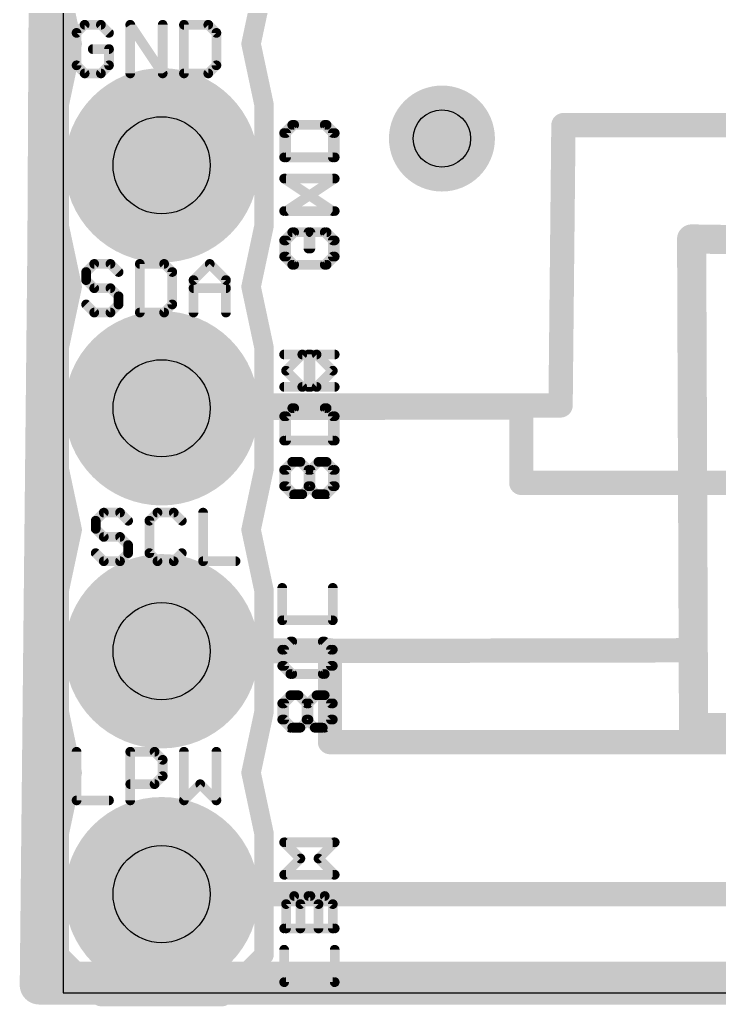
# Model space of a CAD drawing. Extents: x -0.2 to 20.2, y 6.5 to 22.4.
# Drawn here: x -0.24 to 7.07, y 6.47 to 16.78 of the extents above; entities that cross this region are included whole.
import ezdxf

# ---------------------------------------------------------------- set-up
doc = ezdxf.new("R2010")
doc.units = 0
for name, color, linetype in [('1', 14, 'CONTINUOUS'), ('16', 174, 'CONTINUOUS'), ('17', 94, 'CONTINUOUS'), ('18', 94, 'CONTINUOUS'), ('20', 178, 'CONTINUOUS'), ('21', 251, 'CONTINUOUS'), ('25', 251, 'CONTINUOUS'), ('26', 251, 'CONTINUOUS'), ('29', 251, 'CONTINUOUS'), ('30', 251, 'CONTINUOUS'), ('44', 251, 'CONTINUOUS'), ('51', 251, 'CONTINUOUS')]:
    doc.layers.add(name, color=color, linetype=linetype)

# ---------------------------------------------------------------- blocks, each defined once
blk = doc.blocks.new('RECT')
blk.add_solid([(-0.5, -0.5), (0.5, -0.5), (-0.5, 0.5), (0.5, 0.5)])
blk = doc.blocks.new('ROUNDP')
at = {"const_width": 0.5}
blk.add_lwpolyline([(0, -0.25, 1), (0, 0.25, 1), (0, -0.25)], format="xyb", dxfattribs=at)
blk = doc.blocks.new('ROUNDV')
at = {"const_width": 0.5}
blk.add_lwpolyline([(0, -0.25, 1), (0, 0.25, 1), (0, -0.25)], format="xyb", dxfattribs=at)

msp = doc.modelspace()

# ---------------------------------------------------------------- linework, layer by layer
at = {"layer": '1'}
for points, const_width in [([(-0.04, 6.69), (0.12, 22.17)], 0.4064), ([(5.41, 12.75), (5.44, 15.68)], 0.254), ([(5.44, 15.68), (9.21, 15.68)], 0.254), ([(6.8, 9.38), (6.78, 14.49)], 0.3048), ([(6.78, 14.49), (8.09, 14.47)], 0.3048), ([(1.47, 12.75), (1.24, 12.72)], 0.254), ([(5.41, 12.75), (1.47, 12.75)], 0.254), ([(6.8, 10.54), (6.8, 10.19)], 0.254), ([(1.24, 10.18), (6.8, 10.19)], 0.254), ([(6.8, 10.19), (6.8, 9.38)], 0.254), ([(9.56, 9.39), (6.8, 9.38)], 0.3048), ([(19.01, 6.69), (-0.04, 6.69)], 0.4064)]:
    msp.add_lwpolyline(points, dxfattribs=dict(at, const_width=const_width))
for points, const_width in [([(5.5035, 15.6793, 1), (5.3765, 15.6807)], 0.127), ([(5.44, 15.7435, 1), (5.44, 15.6165)], 0.127), ([(6.8562, 14.4903, 1), (6.7038, 14.4897)], 0.1524), ([(6.7812, 14.5662, 1), (6.7788, 14.4138)], 0.1524), ([(1.2318, 12.783, 1), (1.2482, 12.657)], 0.127), ([(1.47, 12.8135, 1), (1.47, 12.6865)], 0.127), ([(1.4782, 12.687, 1), (1.4618, 12.813)], 0.127), ([(5.3465, 12.7507, 1), (5.4735, 12.7493)], 0.127), ([(5.41, 12.6865, 1), (5.41, 12.8135)], 0.127), ([(6.8635, 10.54, 1), (6.7365, 10.54)], 0.127), ([(6.8635, 10.19, 1), (6.7365, 10.19)], 0.127), ([(6.8001, 10.1265, 1), (6.7999, 10.2535)], 0.127), ([(1.2399, 10.2435, 1), (1.2401, 10.1165)], 0.127), ([(6.7365, 10.19, 1), (6.8635, 10.19)], 0.127), ([(6.7997, 9.4562, 1), (6.8003, 9.3038)], 0.1524), ([(6.7238, 9.3797, 1), (6.8762, 9.3803)], 0.1524), ([(6.7365, 9.38, 1), (6.8635, 9.38)], 0.127), ([(-0.04, 6.7916, 1), (-0.04, 6.5884)], 0.2032), ([(-0.1416, 6.6911, 1), (0.0616, 6.6889)], 0.2032)]:
    msp.add_lwpolyline(points, format="xyb", dxfattribs=dict(at, const_width=const_width))
at = {"layer": '16'}
for points, const_width in [([(0, 6.73), (0.08, 22.18)], 0.4064), ([(1.24, 12.72), (5, 12.73)], 0.254), ([(5, 12.73), (5, 11.94)], 0.254), ([(5, 11.94), (15.97, 11.95)], 0.254), ([(3, 10.19), (1.24, 10.18)], 0.254), ([(3, 9.23), (3, 10.19)], 0.254), ([(16.1, 9.23), (3, 9.23)], 0.254), ([(1.24, 7.64), (19.02, 7.64)], 0.254), ([(19.05, 6.73), (0, 6.73)], 0.4064)]:
    msp.add_lwpolyline(points, dxfattribs=dict(at, const_width=const_width))
for points, const_width in [([(1.2398, 12.7835, 1), (1.2402, 12.6565)], 0.127), ([(5.0635, 12.73, 1), (4.9365, 12.73)], 0.127), ([(5.0002, 12.6665, 1), (4.9998, 12.7935)], 0.127), ([(4.9999, 12.0035, 1), (5.0001, 11.8765)], 0.127), ([(4.9365, 11.94, 1), (5.0635, 11.94)], 0.127), ([(3.0635, 10.19, 1), (2.9365, 10.19)], 0.127), ([(3.0004, 10.1265, 1), (2.9996, 10.2535)], 0.127), ([(1.2396, 10.2435, 1), (1.2404, 10.1165)], 0.127), ([(3, 9.2935, 1), (3, 9.1665)], 0.127), ([(2.9365, 9.23, 1), (3.0635, 9.23)], 0.127), ([(1.24, 7.7035, 1), (1.24, 7.5765)], 0.127), ([(0, 6.8316, 1), (0, 6.6284)], 0.2032), ([(-0.1016, 6.7305, 1), (0.1016, 6.7295)], 0.2032)]:
    msp.add_lwpolyline(points, format="xyb", dxfattribs=dict(at, const_width=const_width))
at = {"layer": '20'}
for p, q in [((0.21, 21.82), (0.21, 6.61)), ((0.21, 6.61), (20.055, 6.61))]:
    msp.add_line(p, q, dxfattribs=at)
at = {"layer": '21', "const_width": 0.2032}
for points in [[(0.305, 16.53), (0.17, 17.165)], [(2.31, 17.165), (2.175, 16.53)], [(0.17, 15.895), (0.305, 16.53)], [(2.175, 16.53), (2.31, 15.895)], [(0.17, 14.625), (0.17, 15.895)], [(2.31, 15.895), (2.31, 14.625)], [(0.17, 14.625), (0.305, 13.99)], [(2.175, 13.99), (2.31, 14.625)], [(0.17, 13.355), (0.305, 13.99)], [(2.175, 13.99), (2.31, 13.355)], [(0.17, 12.085), (0.17, 13.355)], [(2.31, 13.355), (2.31, 12.085)], [(0.305, 11.45), (0.17, 12.085)], [(2.31, 12.085), (2.175, 11.45)], [(0.17, 10.815), (0.305, 11.45)], [(2.175, 11.45), (2.31, 10.815)], [(0.17, 9.545), (0.17, 10.815)], [(2.31, 10.815), (2.31, 9.545)], [(0.305, 8.91), (0.17, 9.545)], [(2.31, 9.545), (2.175, 8.91)], [(0.17, 8.275), (0.305, 8.91)], [(2.175, 8.91), (2.31, 8.275)], [(0.17, 7.005), (0.17, 8.275)], [(2.31, 8.275), (2.31, 7.005)], [(0.17, 7.005), (0.605, 6.57)], [(1.875, 6.57), (2.31, 7.005)], [(0.605, 6.57), (1.875, 6.57)]]:
    msp.add_lwpolyline(points, dxfattribs=at)
at = {"layer": '21', "const_width": 0.1016}
for points in [[(0.3547, 16.5194, 1), (0.2553, 16.5406)], [(2.2247, 16.5406, 1), (2.1253, 16.5194)], [(0.2553, 16.5194, 1), (0.3547, 16.5406)], [(2.1253, 16.5406, 1), (2.2247, 16.5194)], [(0.2208, 15.895, 1), (0.1192, 15.895)], [(2.3608, 15.895, 1), (2.2592, 15.895)], [(0.1203, 15.9056, 1), (0.2197, 15.8844)], [(2.2603, 15.8844, 1), (2.3597, 15.9056)], [(0.2197, 14.6356, 1), (0.1203, 14.6144)], [(0.1192, 14.625, 1), (0.2208, 14.625)], [(2.2592, 14.625, 1), (2.3608, 14.625)], [(2.3597, 14.6144, 1), (2.2603, 14.6356)], [(0.3547, 13.9794, 1), (0.2553, 14.0006)], [(0.2553, 13.9794, 1), (0.3547, 14.0006)], [(2.2247, 14.0006, 1), (2.1253, 13.9794)], [(2.1253, 14.0006, 1), (2.2247, 13.9794)], [(0.2208, 13.355, 1), (0.1192, 13.355)], [(0.1203, 13.3656, 1), (0.2197, 13.3444)], [(2.3608, 13.355, 1), (2.2592, 13.355)], [(2.2603, 13.3444, 1), (2.3597, 13.3656)], [(0.2197, 12.0956, 1), (0.1203, 12.0744)], [(2.3597, 12.0744, 1), (2.2603, 12.0956)], [(0.1192, 12.085, 1), (0.2208, 12.085)], [(2.2592, 12.085, 1), (2.3608, 12.085)], [(0.3547, 11.4394, 1), (0.2553, 11.4606)], [(2.2247, 11.4606, 1), (2.1253, 11.4394)], [(0.2553, 11.4394, 1), (0.3547, 11.4606)], [(2.1253, 11.4606, 1), (2.2247, 11.4394)], [(0.2208, 10.815, 1), (0.1192, 10.815)], [(0.1203, 10.8256, 1), (0.2197, 10.8044)], [(2.3608, 10.815, 1), (2.2592, 10.815)], [(2.2603, 10.8044, 1), (2.3597, 10.8256)], [(0.2197, 9.5556, 1), (0.1203, 9.5344)], [(0.1192, 9.545, 1), (0.2208, 9.545)], [(2.2592, 9.545, 1), (2.3608, 9.545)], [(2.3597, 9.5344, 1), (2.2603, 9.5556)], [(0.3547, 8.8994, 1), (0.2553, 8.9206)], [(2.2247, 8.9206, 1), (2.1253, 8.8994)], [(0.2553, 8.8994, 1), (0.3547, 8.9206)], [(2.1253, 8.9206, 1), (2.2247, 8.8994)], [(0.2208, 8.275, 1), (0.1192, 8.275)], [(2.3608, 8.275, 1), (2.2592, 8.275)], [(0.1203, 8.2856, 1), (0.2197, 8.2644)], [(2.2603, 8.2644, 1), (2.3597, 8.2856)], [(0.2059, 7.0409, 1), (0.1341, 6.9691)], [(0.1192, 7.005, 1), (0.2208, 7.005)], [(2.2592, 7.005, 1), (2.3608, 7.005)], [(2.3459, 6.9691, 1), (2.2741, 7.0409)], [(0.605, 6.6208, 1), (0.605, 6.5192)], [(0.5691, 6.5341, 1), (0.6409, 6.6059)], [(1.8391, 6.6059, 1), (1.9109, 6.5341)], [(1.875, 6.5192, 1), (1.875, 6.6208)]]:
    msp.add_lwpolyline(points, format="xyb", dxfattribs=at)
at = {"layer": '25', "const_width": 0.1016}
for points in [[(0.4355, 16.7292), (0.3508, 16.6445)], [(0.605, 16.7292), (0.4355, 16.7292)], [(0.6898, 16.6445), (0.605, 16.7292)], [(0.9121, 16.2208), (0.9121, 16.7292)], [(0.9121, 16.7292), (1.2511, 16.2208)], [(1.2511, 16.2208), (1.2511, 16.7292)], [(1.4734, 16.7292), (1.4734, 16.2208)], [(1.7276, 16.7292), (1.4734, 16.7292)], [(1.8124, 16.6445), (1.7276, 16.7292)], [(0.3508, 16.6445), (0.3508, 16.3055)], [(1.8124, 16.3055), (1.8124, 16.6445)], [(0.6898, 16.475), (0.5203, 16.475)], [(0.6898, 16.3055), (0.6898, 16.475)], [(0.3508, 16.3055), (0.4355, 16.2208)], [(0.605, 16.2208), (0.6898, 16.3055)], [(1.7276, 16.2208), (1.8124, 16.3055)], [(0.4355, 16.2208), (0.605, 16.2208)], [(1.4734, 16.2208), (1.7276, 16.2208)], [(2.6255, 15.6824), (2.5408, 15.5976)], [(2.6255, 15.6824), (2.5408, 15.5976)], [(2.9645, 15.6824), (2.6255, 15.6824)], [(2.9645, 15.6824), (2.6255, 15.6824)], [(3.0492, 15.5976), (2.9645, 15.6824)], [(3.0492, 15.5976), (2.9645, 15.6824)], [(2.5408, 15.5976), (2.5408, 15.3434)], [(2.5408, 15.5976), (2.5408, 15.3434)], [(3.0492, 15.3434), (3.0492, 15.5976)], [(3.0492, 15.3434), (3.0492, 15.5976)], [(2.5408, 15.3434), (3.0492, 15.3434)], [(2.5408, 15.3434), (3.0492, 15.3434)], [(2.5408, 14.7821), (3.0492, 15.1211)], [(3.0492, 15.1211), (2.5408, 15.1211)], [(2.5408, 14.7821), (3.0492, 15.1211)], [(3.0492, 15.1211), (2.5408, 15.1211)], [(3.0492, 14.7821), (2.5408, 14.7821)], [(3.0492, 14.7821), (2.5408, 14.7821)], [(2.6255, 14.5598), (2.5408, 14.475)], [(2.6255, 14.5598), (2.5408, 14.475)], [(2.9645, 14.5598), (2.795, 14.5598)], [(2.795, 14.5598), (2.795, 14.3903)], [(2.9645, 14.5598), (2.795, 14.5598)], [(2.795, 14.5598), (2.795, 14.3903)], [(3.0492, 14.475), (2.9645, 14.5598)], [(3.0492, 14.475), (2.9645, 14.5598)], [(2.5408, 14.475), (2.5408, 14.3055)], [(2.5408, 14.475), (2.5408, 14.3055)], [(3.0492, 14.3055), (3.0492, 14.475)], [(3.0492, 14.3055), (3.0492, 14.475)], [(2.5408, 14.3055), (2.6255, 14.2208)], [(2.5408, 14.3055), (2.6255, 14.2208)], [(2.9645, 14.2208), (3.0492, 14.3055)], [(2.9645, 14.2208), (3.0492, 14.3055)], [(0.5355, 14.2292), (0.4508, 14.1445)], [(0.705, 14.2292), (0.5355, 14.2292)], [(0.7898, 14.1445), (0.705, 14.2292)], [(1.0121, 14.2292), (1.0121, 13.7208)], [(1.2663, 14.2292), (1.0121, 14.2292)], [(1.3511, 14.1445), (1.2663, 14.2292)], [(1.5734, 14.0598), (1.7429, 14.2292)], [(1.7429, 14.2292), (1.9124, 14.0598)], [(2.6255, 14.2208), (2.9645, 14.2208)], [(2.6255, 14.2208), (2.9645, 14.2208)], [(0.4508, 14.1445), (0.4508, 14.0598)], [(1.3511, 13.8055), (1.3511, 14.1445)], [(0.4508, 14.0598), (0.5355, 13.975)], [(1.5734, 13.7208), (1.5734, 14.0598)], [(1.9124, 14.0598), (1.9124, 13.7208)], [(0.5355, 13.975), (0.705, 13.975)], [(0.705, 13.975), (0.7898, 13.8903)], [(0.7898, 13.8903), (0.7898, 13.8055)], [(1.5734, 13.975), (1.9124, 13.975)], [(0.5355, 13.7208), (0.4508, 13.8055)], [(0.7898, 13.8055), (0.705, 13.7208)], [(1.2663, 13.7208), (1.3511, 13.8055)], [(0.705, 13.7208), (0.5355, 13.7208)], [(1.0121, 13.7208), (1.2663, 13.7208)], [(2.5408, 13.1129), (2.7102, 13.2824)], [(2.7102, 13.2824), (3.0492, 13.2824)], [(2.795, 12.9434), (2.795, 13.2824)], [(2.7102, 12.9434), (2.5408, 13.1129)], [(3.0492, 12.9434), (2.7102, 12.9434)], [(2.6255, 12.7211), (2.5408, 12.6363)], [(2.5408, 12.6363), (2.5408, 12.3821)], [(2.9645, 12.7211), (2.6255, 12.7211)], [(3.0492, 12.6363), (2.9645, 12.7211)], [(3.0492, 12.3821), (3.0492, 12.6363)], [(2.5408, 12.3821), (3.0492, 12.3821)], [(2.6255, 12.1598), (2.5408, 12.075)], [(2.795, 12.075), (2.8797, 12.1598)], [(2.8797, 12.1598), (2.9645, 12.1598)], [(2.9645, 12.1598), (3.0492, 12.075)], [(2.5408, 12.075), (2.5408, 11.9055)], [(2.795, 11.9055), (2.795, 12.075)], [(3.0492, 12.075), (3.0492, 11.9055)], [(2.5408, 11.9055), (2.6255, 11.8208)], [(2.6255, 11.8208), (2.7102, 11.8208)], [(2.7102, 11.8208), (2.795, 11.9055)], [(3.0492, 11.9055), (2.9645, 11.8208)], [(0.6355, 11.6292), (0.5508, 11.5445)], [(0.805, 11.6292), (0.6355, 11.6292)], [(0.8898, 11.5445), (0.805, 11.6292)], [(1.1968, 11.6292), (1.1121, 11.5445)], [(1.3663, 11.6292), (1.1968, 11.6292)], [(1.4511, 11.5445), (1.3663, 11.6292)], [(1.6734, 11.6292), (1.6734, 11.1208)], [(0.5508, 11.5445), (0.5508, 11.4598)], [(1.1121, 11.5445), (1.1121, 11.2055)], [(0.5508, 11.4598), (0.6355, 11.375)], [(0.6355, 11.375), (0.805, 11.375)], [(0.805, 11.375), (0.8898, 11.2903)], [(0.6355, 11.1208), (0.5508, 11.2055)], [(0.8898, 11.2055), (0.805, 11.1208)], [(0.8898, 11.2903), (0.8898, 11.2055)], [(1.1121, 11.2055), (1.1968, 11.1208)], [(1.3663, 11.1208), (1.4511, 11.2055)], [(0.805, 11.1208), (0.6355, 11.1208)], [(1.1968, 11.1208), (1.3663, 11.1208)], [(1.6734, 11.1208), (2.0124, 11.1208)], [(3.0292, 10.5034), (3.0292, 10.8424)], [(2.5208, 10.5034), (3.0292, 10.5034)], [(2.6055, 10.2811), (2.5208, 10.1963)], [(3.0292, 10.1963), (2.9445, 10.2811)], [(2.5208, 10.1963), (2.5208, 10.0268)], [(3.0292, 10.0268), (3.0292, 10.1963)], [(2.5208, 10.0268), (2.6055, 9.9421)], [(2.9445, 9.9421), (3.0292, 10.0268)], [(2.6055, 9.9421), (2.9445, 9.9421)], [(2.6055, 9.7198), (2.5208, 9.635)], [(2.775, 9.635), (2.8597, 9.7198)], [(2.8597, 9.7198), (2.9445, 9.7198)], [(2.9445, 9.7198), (3.0292, 9.635)], [(2.5208, 9.635), (2.5208, 9.4655)], [(2.775, 9.4655), (2.775, 9.635)], [(3.0292, 9.635), (3.0292, 9.4655)], [(2.5208, 9.4655), (2.6055, 9.3808)], [(2.6902, 9.3808), (2.775, 9.4655)], [(3.0292, 9.4655), (2.9445, 9.3808)], [(2.6055, 9.3808), (2.6902, 9.3808)], [(0.3508, 9.1292), (0.3508, 8.6208)], [(0.9121, 8.6208), (0.9121, 9.1292)], [(0.9121, 9.1292), (1.1663, 9.1292)], [(1.1663, 9.1292), (1.2511, 9.0445)], [(1.4734, 9.1292), (1.4734, 8.6208)], [(1.8124, 8.6208), (1.8124, 9.1292)], [(1.2511, 9.0445), (1.2511, 8.875)], [(1.2511, 8.875), (1.1663, 8.7903)], [(1.1663, 8.7903), (0.9121, 8.7903)], [(1.4734, 8.6208), (1.6429, 8.7903)], [(1.6429, 8.7903), (1.8124, 8.6208)], [(0.3508, 8.6208), (0.6898, 8.6208)], [(3.0492, 8.1824), (2.5408, 8.1824)], [(2.8797, 8.0129), (3.0492, 8.1824)], [(3.0492, 7.8434), (2.8797, 8.0129)], [(2.5408, 7.8434), (3.0492, 7.8434)], [(2.5408, 7.5363), (2.6255, 7.6211)], [(2.6255, 7.6211), (2.795, 7.6211)], [(2.795, 7.6211), (2.8797, 7.5363)], [(2.5408, 7.2821), (2.5408, 7.5363)], [(2.8797, 7.5363), (2.8797, 7.2821)], [(3.0492, 7.2821), (2.5408, 7.2821)], [(3.0492, 6.7208), (3.0492, 7.0598)], [(2.5408, 6.7208), (3.0492, 6.7208)]]:
    msp.add_lwpolyline(points, dxfattribs=at)
at = {"layer": '25', "const_width": 0.0508}
for points in [[(0.4355, 16.7546, 1), (0.4355, 16.7038)], [(0.4535, 16.7113, 1), (0.4176, 16.7472)], [(0.623, 16.7472, 1), (0.5871, 16.7113)], [(0.605, 16.7038, 1), (0.605, 16.7546)], [(0.9375, 16.7292, 1), (0.8867, 16.7292)], [(0.9332, 16.7433, 1), (0.891, 16.7151)], [(1.2765, 16.7292, 1), (1.2257, 16.7292)], [(1.4988, 16.7292, 1), (1.448, 16.7292)], [(1.4734, 16.7546, 1), (1.4734, 16.7038)], [(1.7456, 16.7472, 1), (1.7097, 16.7113)], [(1.7276, 16.7038, 1), (1.7276, 16.7546)], [(0.3328, 16.6625, 1), (0.3688, 16.6265)], [(0.3762, 16.6445, 1), (0.3254, 16.6445)], [(0.6718, 16.6265, 1), (0.7077, 16.6625)], [(1.8378, 16.6445, 1), (1.787, 16.6445)], [(1.7944, 16.6265, 1), (1.8303, 16.6625)], [(0.5203, 16.5004, 1), (0.5203, 16.4496)], [(0.7152, 16.475, 1), (0.6644, 16.475)], [(0.6898, 16.4496, 1), (0.6898, 16.5004)], [(0.3688, 16.3235, 1), (0.3328, 16.2876)], [(0.3254, 16.3055, 1), (0.3762, 16.3055)], [(0.6644, 16.3055, 1), (0.7152, 16.3055)], [(0.7077, 16.2876, 1), (0.6718, 16.3235)], [(1.787, 16.3055, 1), (1.8378, 16.3055)], [(1.8303, 16.2876, 1), (1.7944, 16.3235)], [(0.4355, 16.2462, 1), (0.4355, 16.1954)], [(0.4176, 16.2028, 1), (0.4535, 16.2388)], [(0.5871, 16.2388, 1), (0.623, 16.2028)], [(0.605, 16.1954, 1), (0.605, 16.2462)], [(0.8867, 16.2208, 1), (0.9375, 16.2208)], [(1.2257, 16.2208, 1), (1.2765, 16.2208)], [(1.2299, 16.2067, 1), (1.2722, 16.2349)], [(1.4734, 16.2462, 1), (1.4734, 16.1954)], [(1.448, 16.2208, 1), (1.4988, 16.2208)], [(1.7097, 16.2388, 1), (1.7456, 16.2028)], [(1.7276, 16.1954, 1), (1.7276, 16.2462)], [(2.6255, 15.7078, 1), (2.6255, 15.657)], [(2.6255, 15.7078, 1), (2.6255, 15.657)], [(2.6435, 15.6644, 1), (2.6075, 15.7003)], [(2.6435, 15.6644, 1), (2.6075, 15.7003)], [(2.9824, 15.7003, 1), (2.9465, 15.6644)], [(2.9824, 15.7003, 1), (2.9465, 15.6644)], [(2.9645, 15.657, 1), (2.9645, 15.7078)], [(2.9645, 15.657, 1), (2.9645, 15.7078)], [(2.5662, 15.5976, 1), (2.5154, 15.5976)], [(2.5662, 15.5976, 1), (2.5154, 15.5976)], [(2.5228, 15.6156, 1), (2.5587, 15.5797)], [(2.5228, 15.6156, 1), (2.5587, 15.5797)], [(3.0746, 15.5976, 1), (3.0238, 15.5976)], [(3.0746, 15.5976, 1), (3.0238, 15.5976)], [(3.0312, 15.5797, 1), (3.0672, 15.6156)], [(3.0312, 15.5797, 1), (3.0672, 15.6156)], [(2.5408, 15.3688, 1), (2.5408, 15.318)], [(2.5408, 15.3688, 1), (2.5408, 15.318)], [(2.5154, 15.3434, 1), (2.5662, 15.3434)], [(2.5154, 15.3434, 1), (2.5662, 15.3434)], [(3.0238, 15.3434, 1), (3.0746, 15.3434)], [(3.0238, 15.3434, 1), (3.0746, 15.3434)], [(3.0492, 15.318, 1), (3.0492, 15.3688)], [(3.0492, 15.318, 1), (3.0492, 15.3688)], [(2.5408, 15.1465, 1), (2.5408, 15.0957)], [(2.5408, 15.1465, 1), (2.5408, 15.0957)], [(3.0633, 15.0999, 1), (3.0351, 15.1422)], [(3.0633, 15.0999, 1), (3.0351, 15.1422)], [(3.0492, 15.0957, 1), (3.0492, 15.1465)], [(3.0492, 15.0957, 1), (3.0492, 15.1465)], [(2.5408, 14.8075, 1), (2.5408, 14.7567)], [(2.5408, 14.8075, 1), (2.5408, 14.7567)], [(2.5267, 14.8032, 1), (2.5549, 14.761)], [(2.5267, 14.8032, 1), (2.5549, 14.761)], [(3.0492, 14.7567, 1), (3.0492, 14.8075)], [(3.0492, 14.7567, 1), (3.0492, 14.8075)], [(2.6435, 14.5418, 1), (2.6075, 14.5777)], [(2.6435, 14.5418, 1), (2.6075, 14.5777)], [(2.795, 14.5852, 1), (2.795, 14.5344)], [(2.8204, 14.5598, 1), (2.7696, 14.5598)], [(2.795, 14.5852, 1), (2.795, 14.5344)], [(2.8204, 14.5598, 1), (2.7696, 14.5598)], [(2.9824, 14.5777, 1), (2.9465, 14.5418)], [(2.9824, 14.5777, 1), (2.9465, 14.5418)], [(2.9645, 14.5344, 1), (2.9645, 14.5852)], [(2.9645, 14.5344, 1), (2.9645, 14.5852)], [(2.5662, 14.475, 1), (2.5154, 14.475)], [(2.5662, 14.475, 1), (2.5154, 14.475)], [(2.5228, 14.493, 1), (2.5587, 14.4571)], [(2.5228, 14.493, 1), (2.5587, 14.4571)], [(3.0746, 14.475, 1), (3.0238, 14.475)], [(3.0746, 14.475, 1), (3.0238, 14.475)], [(3.0312, 14.4571, 1), (3.0672, 14.493)], [(3.0312, 14.4571, 1), (3.0672, 14.493)], [(2.5587, 14.3235, 1), (2.5228, 14.2876)], [(2.5587, 14.3235, 1), (2.5228, 14.2876)], [(2.7696, 14.3903, 1), (2.8204, 14.3903)], [(2.7696, 14.3903, 1), (2.8204, 14.3903)], [(3.0672, 14.2876, 1), (3.0312, 14.3235)], [(3.0672, 14.2876, 1), (3.0312, 14.3235)], [(0.5355, 14.2546, 1), (0.5355, 14.2038)], [(0.5535, 14.2113, 1), (0.5176, 14.2472)], [(0.723, 14.2472, 1), (0.6871, 14.2113)], [(0.705, 14.2038, 1), (0.705, 14.2546)], [(1.0375, 14.2292, 1), (0.9867, 14.2292)], [(1.0121, 14.2546, 1), (1.0121, 14.2038)], [(1.2843, 14.2472, 1), (1.2484, 14.2113)], [(1.2663, 14.2038, 1), (1.2663, 14.2546)], [(1.7609, 14.2472, 1), (1.7249, 14.2113)], [(1.7609, 14.2113, 1), (1.7249, 14.2472)], [(2.5154, 14.3055, 1), (2.5662, 14.3055)], [(2.5154, 14.3055, 1), (2.5662, 14.3055)], [(2.6255, 14.2462, 1), (2.6255, 14.1954)], [(2.6255, 14.2462, 1), (2.6255, 14.1954)], [(2.6075, 14.2028, 1), (2.6435, 14.2388)], [(2.6075, 14.2028, 1), (2.6435, 14.2388)], [(2.9465, 14.2388, 1), (2.9824, 14.2028)], [(2.9465, 14.2388, 1), (2.9824, 14.2028)], [(2.9645, 14.1954, 1), (2.9645, 14.2462)], [(2.9645, 14.1954, 1), (2.9645, 14.2462)], [(3.0238, 14.3055, 1), (3.0746, 14.3055)], [(3.0238, 14.3055, 1), (3.0746, 14.3055)], [(0.4328, 14.1625, 1), (0.4688, 14.1265)], [(0.4762, 14.1445, 1), (0.4254, 14.1445)], [(0.7718, 14.1265, 1), (0.8077, 14.1625)], [(1.3765, 14.1445, 1), (1.3257, 14.1445)], [(1.3331, 14.1265, 1), (1.369, 14.1625)], [(0.4688, 14.0777, 1), (0.4328, 14.0418)], [(0.4254, 14.0598, 1), (0.4762, 14.0598)], [(1.5988, 14.0598, 1), (1.548, 14.0598)], [(1.5555, 14.0777, 1), (1.5914, 14.0418)], [(1.9378, 14.0598, 1), (1.887, 14.0598)], [(1.8944, 14.0418, 1), (1.9303, 14.0777)], [(0.5355, 14.0004, 1), (0.5355, 13.9496)], [(0.5176, 13.9571, 1), (0.5535, 13.993)], [(0.723, 13.993, 1), (0.6871, 13.9571)], [(0.705, 13.9496, 1), (0.705, 14.0004)], [(0.8152, 13.8903, 1), (0.7644, 13.8903)], [(0.7718, 13.8723, 1), (0.8077, 13.9082)], [(1.5734, 14.0004, 1), (1.5734, 13.9496)], [(1.9124, 13.9496, 1), (1.9124, 14.0004)], [(0.4688, 13.8235, 1), (0.4328, 13.7876)], [(0.7644, 13.8055, 1), (0.8152, 13.8055)], [(0.8077, 13.7876, 1), (0.7718, 13.8235)], [(1.3257, 13.8055, 1), (1.3765, 13.8055)], [(1.369, 13.7876, 1), (1.3331, 13.8235)], [(0.5355, 13.7462, 1), (0.5355, 13.6954)], [(0.5176, 13.7028, 1), (0.5535, 13.7388)], [(0.6871, 13.7388, 1), (0.723, 13.7028)], [(0.705, 13.6954, 1), (0.705, 13.7462)], [(1.0121, 13.7462, 1), (1.0121, 13.6954)], [(0.9867, 13.7208, 1), (1.0375, 13.7208)], [(1.2484, 13.7388, 1), (1.2843, 13.7028)], [(1.2663, 13.6954, 1), (1.2663, 13.7462)], [(1.548, 13.7208, 1), (1.5988, 13.7208)], [(1.887, 13.7208, 1), (1.9378, 13.7208)], [(2.7102, 13.3078, 1), (2.7102, 13.257)], [(2.7282, 13.2644, 1), (2.6923, 13.3003)], [(2.8204, 13.2824, 1), (2.7696, 13.2824)], [(3.0492, 13.257, 1), (3.0492, 13.3078)], [(2.5587, 13.1309, 1), (2.5228, 13.0949)], [(2.5228, 13.1309, 1), (2.5587, 13.0949)], [(2.7102, 12.9688, 1), (2.7102, 12.918)], [(2.6923, 12.9255, 1), (2.7282, 12.9614)], [(2.7696, 12.9434, 1), (2.8204, 12.9434)], [(3.0492, 12.918, 1), (3.0492, 12.9688)], [(2.5662, 12.6363, 1), (2.5154, 12.6363)], [(2.6255, 12.7465, 1), (2.6255, 12.6957)], [(2.6435, 12.7031, 1), (2.6075, 12.739)], [(2.9824, 12.739, 1), (2.9465, 12.7031)], [(2.9645, 12.6957, 1), (2.9645, 12.7465)], [(3.0746, 12.6363, 1), (3.0238, 12.6363)], [(2.5228, 12.6543, 1), (2.5587, 12.6184)], [(3.0312, 12.6184, 1), (3.0672, 12.6543)], [(2.5408, 12.4075, 1), (2.5408, 12.3567)], [(2.5154, 12.3821, 1), (2.5662, 12.3821)], [(3.0238, 12.3821, 1), (3.0746, 12.3821)], [(3.0492, 12.3567, 1), (3.0492, 12.4075)], [(2.6435, 12.1418, 1), (2.6075, 12.1777)], [(2.8797, 12.1852, 1), (2.8797, 12.1344)], [(2.8977, 12.1418, 1), (2.8618, 12.1777)], [(2.9824, 12.1777, 1), (2.9465, 12.1418)], [(2.9645, 12.1344, 1), (2.9645, 12.1852)], [(2.5662, 12.075, 1), (2.5154, 12.075)], [(2.5228, 12.093, 1), (2.5587, 12.0571)], [(2.8204, 12.075, 1), (2.7696, 12.075)], [(2.777, 12.093, 1), (2.8129, 12.0571)], [(3.0746, 12.075, 1), (3.0238, 12.075)], [(3.0312, 12.0571, 1), (3.0672, 12.093)], [(2.5587, 11.9235, 1), (2.5228, 11.8876)], [(2.5154, 11.9055, 1), (2.5662, 11.9055)], [(2.6255, 11.8462, 1), (2.6255, 11.7954)], [(2.6075, 11.8028, 1), (2.6435, 11.8388)], [(2.6923, 11.8388, 1), (2.7282, 11.8028)], [(2.7102, 11.7954, 1), (2.7102, 11.8462)], [(2.7696, 11.9055, 1), (2.8204, 11.9055)], [(2.8129, 11.8876, 1), (2.777, 11.9235)], [(2.9465, 11.8388, 1), (2.9824, 11.8028)], [(3.0238, 11.9055, 1), (3.0746, 11.9055)], [(3.0672, 11.8876, 1), (3.0312, 11.9235)], [(0.6355, 11.6546, 1), (0.6355, 11.6038)], [(0.6535, 11.6113, 1), (0.6176, 11.6472)], [(0.823, 11.6472, 1), (0.7871, 11.6113)], [(0.805, 11.6038, 1), (0.805, 11.6546)], [(1.1968, 11.6546, 1), (1.1968, 11.6038)], [(1.2148, 11.6113, 1), (1.1789, 11.6472)], [(1.3843, 11.6472, 1), (1.3484, 11.6113)], [(1.3663, 11.6038, 1), (1.3663, 11.6546)], [(1.6988, 11.6292, 1), (1.648, 11.6292)], [(0.5328, 11.5625, 1), (0.5688, 11.5265)], [(0.5762, 11.5445, 1), (0.5254, 11.5445)], [(0.8718, 11.5265, 1), (0.9077, 11.5625)], [(1.0941, 11.5625, 1), (1.1301, 11.5265)], [(1.1375, 11.5445, 1), (1.0867, 11.5445)], [(1.4331, 11.5265, 1), (1.469, 11.5625)], [(0.5688, 11.4777, 1), (0.5328, 11.4418)], [(0.5254, 11.4598, 1), (0.5762, 11.4598)], [(0.6355, 11.4004, 1), (0.6355, 11.3496)], [(0.6176, 11.3571, 1), (0.6535, 11.393)], [(0.823, 11.393, 1), (0.7871, 11.3571)], [(0.805, 11.3496, 1), (0.805, 11.4004)], [(0.5688, 11.2235, 1), (0.5328, 11.1876)], [(0.9152, 11.2903, 1), (0.8644, 11.2903)], [(0.8718, 11.2723, 1), (0.9077, 11.3082)], [(0.9077, 11.1876, 1), (0.8718, 11.2235)], [(1.1301, 11.2235, 1), (1.0941, 11.1876)], [(1.469, 11.1876, 1), (1.4331, 11.2235)], [(0.6355, 11.1462, 1), (0.6355, 11.0954)], [(0.6176, 11.1028, 1), (0.6535, 11.1388)], [(0.7871, 11.1388, 1), (0.823, 11.1028)], [(0.805, 11.0954, 1), (0.805, 11.1462)], [(0.8644, 11.2055, 1), (0.9152, 11.2055)], [(1.0867, 11.2055, 1), (1.1375, 11.2055)], [(1.1968, 11.1462, 1), (1.1968, 11.0954)], [(1.1789, 11.1028, 1), (1.2148, 11.1388)], [(1.3484, 11.1388, 1), (1.3843, 11.1028)], [(1.3663, 11.0954, 1), (1.3663, 11.1462)], [(1.6734, 11.1462, 1), (1.6734, 11.0954)], [(1.648, 11.1208, 1), (1.6988, 11.1208)], [(2.0124, 11.0954, 1), (2.0124, 11.1462)], [(3.0546, 10.8424, 1), (3.0038, 10.8424)], [(2.5208, 10.5288, 1), (2.5208, 10.478)], [(3.0038, 10.5034, 1), (3.0546, 10.5034)], [(3.0292, 10.478, 1), (3.0292, 10.5288)], [(2.6235, 10.2631, 1), (2.5875, 10.299)], [(2.9624, 10.299, 1), (2.9265, 10.2631)], [(2.5462, 10.1963, 1), (2.4954, 10.1963)], [(2.5028, 10.2143, 1), (2.5387, 10.1784)], [(3.0546, 10.1963, 1), (3.0038, 10.1963)], [(3.0112, 10.1784, 1), (3.0472, 10.2143)], [(2.5387, 10.0448, 1), (2.5028, 10.0089)], [(2.4954, 10.0268, 1), (2.5462, 10.0268)], [(3.0038, 10.0268, 1), (3.0546, 10.0268)], [(3.0472, 10.0089, 1), (3.0112, 10.0448)], [(2.6055, 9.9675, 1), (2.6055, 9.9167)], [(2.5875, 9.9241, 1), (2.6235, 9.9601)], [(2.9265, 9.9601, 1), (2.9624, 9.9241)], [(2.9445, 9.9167, 1), (2.9445, 9.9675)], [(2.6235, 9.7018, 1), (2.5875, 9.7377)], [(2.8597, 9.7452, 1), (2.8597, 9.6944)], [(2.8777, 9.7018, 1), (2.8418, 9.7377)], [(2.9624, 9.7377, 1), (2.9265, 9.7018)], [(2.9445, 9.6944, 1), (2.9445, 9.7452)], [(2.5462, 9.635, 1), (2.4954, 9.635)], [(2.5028, 9.653, 1), (2.5387, 9.6171)], [(2.8004, 9.635, 1), (2.7496, 9.635)], [(2.757, 9.653, 1), (2.7929, 9.6171)], [(3.0546, 9.635, 1), (3.0038, 9.635)], [(3.0112, 9.6171, 1), (3.0472, 9.653)], [(2.5387, 9.4835, 1), (2.5028, 9.4476)], [(2.4954, 9.4655, 1), (2.5462, 9.4655)], [(2.7496, 9.4655, 1), (2.8004, 9.4655)], [(2.7929, 9.4476, 1), (2.757, 9.4835)], [(3.0038, 9.4655, 1), (3.0546, 9.4655)], [(3.0472, 9.4476, 1), (3.0112, 9.4835)], [(2.6055, 9.4062, 1), (2.6055, 9.3554)], [(2.5875, 9.3628, 1), (2.6235, 9.3988)], [(2.6723, 9.3988, 1), (2.7082, 9.3628)], [(2.6902, 9.3554, 1), (2.6902, 9.4062)], [(2.9265, 9.3988, 1), (2.9624, 9.3628)], [(0.3762, 9.1292, 1), (0.3254, 9.1292)], [(0.9375, 9.1292, 1), (0.8867, 9.1292)], [(0.9121, 9.1546, 1), (0.9121, 9.1038)], [(1.1843, 9.1472, 1), (1.1484, 9.1113)], [(1.1663, 9.1038, 1), (1.1663, 9.1546)], [(1.4988, 9.1292, 1), (1.448, 9.1292)], [(1.8378, 9.1292, 1), (1.787, 9.1292)], [(1.2765, 9.0445, 1), (1.2257, 9.0445)], [(1.2331, 9.0265, 1), (1.269, 9.0625)], [(1.2257, 8.875, 1), (1.2765, 8.875)], [(1.269, 8.8571, 1), (1.2331, 8.893)], [(0.9121, 8.8157, 1), (0.9121, 8.7649)], [(1.1484, 8.8082, 1), (1.1843, 8.7723)], [(1.1663, 8.7649, 1), (1.1663, 8.8157)], [(1.6609, 8.8082, 1), (1.6249, 8.7723)], [(1.6609, 8.7723, 1), (1.6249, 8.8082)], [(0.3508, 8.6462, 1), (0.3508, 8.5954)], [(0.6898, 8.5954, 1), (0.6898, 8.6462)], [(1.4555, 8.6388, 1), (1.4914, 8.6028)], [(1.7944, 8.6028, 1), (1.8303, 8.6388)], [(0.3254, 8.6208, 1), (0.3762, 8.6208)], [(0.8867, 8.6208, 1), (0.9375, 8.6208)], [(1.448, 8.6208, 1), (1.4988, 8.6208)], [(1.787, 8.6208, 1), (1.8378, 8.6208)], [(2.5408, 8.2078, 1), (2.5408, 8.157)], [(3.0672, 8.1644, 1), (3.0312, 8.2003)], [(3.0492, 8.157, 1), (3.0492, 8.2078)], [(2.8977, 8.0309, 1), (2.8618, 7.9949)], [(2.8618, 8.0309, 1), (2.8977, 7.9949)], [(2.5408, 7.8688, 1), (2.5408, 7.818)], [(3.0312, 7.8255, 1), (3.0672, 7.8614)], [(3.0492, 7.818, 1), (3.0492, 7.8688)], [(2.6255, 7.6465, 1), (2.6255, 7.5957)], [(2.6435, 7.6031, 1), (2.6075, 7.639)], [(2.8129, 7.639, 1), (2.777, 7.6031)], [(2.795, 7.5957, 1), (2.795, 7.6465)], [(2.5662, 7.5363, 1), (2.5154, 7.5363)], [(2.5228, 7.5543, 1), (2.5587, 7.5184)], [(2.9051, 7.5363, 1), (2.8543, 7.5363)], [(2.8618, 7.5184, 1), (2.8977, 7.5543)], [(2.5408, 7.3075, 1), (2.5408, 7.2567)], [(3.0492, 7.2567, 1), (3.0492, 7.3075)], [(2.5154, 7.2821, 1), (2.5662, 7.2821)], [(2.8543, 7.2821, 1), (2.9051, 7.2821)], [(3.0746, 7.0598, 1), (3.0238, 7.0598)], [(2.5408, 6.7462, 1), (2.5408, 6.6954)], [(3.0238, 6.7208, 1), (3.0746, 6.7208)], [(3.0492, 6.6954, 1), (3.0492, 6.7462)]]:
    msp.add_lwpolyline(points, format="xyb", dxfattribs=at)
at = {"layer": '26', "const_width": 0.1016}
for points in [[(2.5208, 15.5976), (2.6055, 15.6824)], [(2.6055, 15.6824), (2.9445, 15.6824)], [(2.9445, 15.6824), (3.0292, 15.5976)], [(2.5208, 15.3434), (2.5208, 15.5976)], [(3.0292, 15.5976), (3.0292, 15.3434)], [(3.0292, 15.3434), (2.5208, 15.3434)], [(3.0292, 14.7821), (2.5208, 15.1211)], [(2.5208, 15.1211), (3.0292, 15.1211)], [(2.5208, 14.7821), (3.0292, 14.7821)], [(2.5208, 14.475), (2.6055, 14.5598)], [(2.6055, 14.5598), (2.775, 14.5598)], [(2.775, 14.5598), (2.775, 14.3903)], [(2.9445, 14.5598), (3.0292, 14.475)], [(2.5208, 14.3055), (2.5208, 14.475)], [(3.0292, 14.475), (3.0292, 14.3055)], [(2.6055, 14.2208), (2.5208, 14.3055)], [(3.0292, 14.3055), (2.9445, 14.2208)], [(2.9445, 14.2208), (2.6055, 14.2208)], [(2.8598, 13.2824), (2.5208, 13.2824)], [(2.775, 12.9434), (2.775, 13.2824)], [(3.0292, 13.1129), (2.8598, 13.2824)], [(2.8598, 12.9434), (3.0292, 13.1129)], [(2.5208, 12.9434), (2.8598, 12.9434)], [(2.5208, 12.6363), (2.6055, 12.7211)], [(2.5208, 12.3821), (2.5208, 12.6363)], [(2.6055, 12.7211), (2.9445, 12.7211)], [(2.9445, 12.7211), (3.0292, 12.6363)], [(3.0292, 12.6363), (3.0292, 12.3821)], [(3.0292, 12.3821), (2.5208, 12.3821)], [(2.6055, 12.1598), (2.5208, 12.075)], [(2.6903, 12.1598), (2.6055, 12.1598)], [(2.775, 12.075), (2.6903, 12.1598)], [(2.9445, 12.1598), (3.0292, 12.075)], [(2.5208, 12.075), (2.5208, 11.9055)], [(2.775, 11.9055), (2.775, 12.075)], [(3.0292, 12.075), (3.0292, 11.9055)], [(2.5208, 11.9055), (2.6055, 11.8208)], [(2.8598, 11.8208), (2.775, 11.9055)], [(2.9445, 11.8208), (2.8598, 11.8208)], [(3.0292, 11.9055), (2.9445, 11.8208)], [(2.5008, 10.5034), (2.5008, 10.8424)], [(3.0092, 10.5034), (2.5008, 10.5034)], [(2.5008, 10.1963), (2.5855, 10.2811)], [(2.9245, 10.2811), (3.0092, 10.1963)], [(2.5008, 10.0268), (2.5008, 10.1963)], [(3.0092, 10.1963), (3.0092, 10.0268)], [(2.5855, 9.9421), (2.5008, 10.0268)], [(3.0092, 10.0268), (2.9245, 9.9421)], [(2.9245, 9.9421), (2.5855, 9.9421)], [(2.5855, 9.7198), (2.5008, 9.635)], [(2.6703, 9.7198), (2.5855, 9.7198)], [(2.755, 9.635), (2.6703, 9.7198)], [(2.9245, 9.7198), (3.0092, 9.635)], [(2.5008, 9.635), (2.5008, 9.4655)], [(2.755, 9.4655), (2.755, 9.635)], [(3.0092, 9.635), (3.0092, 9.4655)], [(2.5008, 9.4655), (2.5855, 9.3808)], [(2.8398, 9.3808), (2.755, 9.4655)], [(3.0092, 9.4655), (2.9245, 9.3808)], [(2.9245, 9.3808), (2.8398, 9.3808)], [(2.6903, 8.0129), (2.5208, 8.1824)], [(2.5208, 8.1824), (3.0292, 8.1824)], [(2.5208, 7.8434), (2.6903, 8.0129)], [(3.0292, 7.8434), (2.5208, 7.8434)], [(2.775, 7.6211), (2.6903, 7.5363)], [(2.9445, 7.6211), (2.775, 7.6211)], [(3.0292, 7.5363), (2.9445, 7.6211)], [(2.6903, 7.5363), (2.6903, 7.2821)], [(3.0292, 7.2821), (3.0292, 7.5363)], [(2.5208, 7.2821), (3.0292, 7.2821)], [(2.5208, 6.7208), (2.5208, 7.0598)], [(3.0292, 6.7208), (2.5208, 6.7208)]]:
    msp.add_lwpolyline(points, dxfattribs=at)
at = {"layer": '26', "const_width": 0.0508}
for points in [[(2.6055, 15.7078, 1), (2.6055, 15.657)], [(2.6235, 15.6644, 1), (2.5876, 15.7003)], [(2.9625, 15.7003, 1), (2.9265, 15.6644)], [(2.9445, 15.657, 1), (2.9445, 15.7078)], [(2.5462, 15.5976, 1), (2.4954, 15.5976)], [(2.5028, 15.6156, 1), (2.5388, 15.5797)], [(3.0546, 15.5976, 1), (3.0038, 15.5976)], [(3.0113, 15.5797, 1), (3.0472, 15.6156)], [(2.5208, 15.3688, 1), (2.5208, 15.318)], [(2.4954, 15.3434, 1), (2.5462, 15.3434)], [(3.0038, 15.3434, 1), (3.0546, 15.3434)], [(3.0292, 15.318, 1), (3.0292, 15.3688)], [(2.5349, 15.1422, 1), (2.5067, 15.0999)], [(2.5208, 15.1465, 1), (2.5208, 15.0957)], [(3.0292, 15.0957, 1), (3.0292, 15.1465)], [(2.5208, 14.8075, 1), (2.5208, 14.7567)], [(3.0151, 14.761, 1), (3.0433, 14.8032)], [(3.0292, 14.7567, 1), (3.0292, 14.8075)], [(2.6055, 14.5852, 1), (2.6055, 14.5344)], [(2.6235, 14.5418, 1), (2.5876, 14.5777)], [(2.8004, 14.5598, 1), (2.7496, 14.5598)], [(2.775, 14.5344, 1), (2.775, 14.5852)], [(2.9625, 14.5777, 1), (2.9265, 14.5418)], [(2.5462, 14.475, 1), (2.4954, 14.475)], [(2.5028, 14.493, 1), (2.5388, 14.4571)], [(3.0546, 14.475, 1), (3.0038, 14.475)], [(3.0113, 14.4571, 1), (3.0472, 14.493)], [(2.5388, 14.3235, 1), (2.5028, 14.2876)], [(2.7496, 14.3903, 1), (2.8004, 14.3903)], [(3.0472, 14.2876, 1), (3.0113, 14.3235)], [(2.4954, 14.3055, 1), (2.5462, 14.3055)], [(2.6055, 14.2462, 1), (2.6055, 14.1954)], [(2.5876, 14.2028, 1), (2.6235, 14.2388)], [(2.9265, 14.2388, 1), (2.9625, 14.2028)], [(2.9445, 14.1954, 1), (2.9445, 14.2462)], [(3.0038, 14.3055, 1), (3.0546, 14.3055)], [(2.5208, 13.3078, 1), (2.5208, 13.257)], [(2.8004, 13.2824, 1), (2.7496, 13.2824)], [(2.8777, 13.3003, 1), (2.8418, 13.2644)], [(2.8598, 13.257, 1), (2.8598, 13.3078)], [(3.0472, 13.0949, 1), (3.0113, 13.1309)], [(3.0113, 13.0949, 1), (3.0472, 13.1309)], [(2.5208, 12.9688, 1), (2.5208, 12.918)], [(2.7496, 12.9434, 1), (2.8004, 12.9434)], [(2.8418, 12.9614, 1), (2.8777, 12.9255)], [(2.8598, 12.918, 1), (2.8598, 12.9688)], [(2.5462, 12.6363, 1), (2.4954, 12.6363)], [(2.6055, 12.7465, 1), (2.6055, 12.6957)], [(2.6235, 12.7031, 1), (2.5876, 12.739)], [(2.9625, 12.739, 1), (2.9265, 12.7031)], [(2.9445, 12.6957, 1), (2.9445, 12.7465)], [(3.0546, 12.6363, 1), (3.0038, 12.6363)], [(2.5028, 12.6543, 1), (2.5388, 12.6184)], [(3.0113, 12.6184, 1), (3.0472, 12.6543)], [(2.5208, 12.4075, 1), (2.5208, 12.3567)], [(2.4954, 12.3821, 1), (2.5462, 12.3821)], [(3.0038, 12.3821, 1), (3.0546, 12.3821)], [(3.0292, 12.3567, 1), (3.0292, 12.4075)], [(2.6055, 12.1852, 1), (2.6055, 12.1344)], [(2.6235, 12.1418, 1), (2.5876, 12.1777)], [(2.7082, 12.1777, 1), (2.6723, 12.1418)], [(2.6903, 12.1344, 1), (2.6903, 12.1852)], [(2.9625, 12.1777, 1), (2.9265, 12.1418)], [(2.5462, 12.075, 1), (2.4954, 12.075)], [(2.5028, 12.093, 1), (2.5388, 12.0571)], [(2.8004, 12.075, 1), (2.7496, 12.075)], [(2.7571, 12.0571, 1), (2.793, 12.093)], [(3.0546, 12.075, 1), (3.0038, 12.075)], [(3.0113, 12.0571, 1), (3.0472, 12.093)], [(2.5388, 11.9235, 1), (2.5028, 11.8876)], [(2.4954, 11.9055, 1), (2.5462, 11.9055)], [(2.5876, 11.8028, 1), (2.6235, 11.8388)], [(2.7496, 11.9055, 1), (2.8004, 11.9055)], [(2.793, 11.9235, 1), (2.7571, 11.8876)], [(2.8598, 11.8462, 1), (2.8598, 11.7954)], [(2.8418, 11.8028, 1), (2.8777, 11.8388)], [(2.9265, 11.8388, 1), (2.9625, 11.8028)], [(2.9445, 11.7954, 1), (2.9445, 11.8462)], [(3.0038, 11.9055, 1), (3.0546, 11.9055)], [(3.0472, 11.8876, 1), (3.0113, 11.9235)], [(2.5262, 10.8424, 1), (2.4754, 10.8424)], [(2.5008, 10.5288, 1), (2.5008, 10.478)], [(2.4754, 10.5034, 1), (2.5262, 10.5034)], [(3.0092, 10.478, 1), (3.0092, 10.5288)], [(2.6035, 10.2631, 1), (2.5676, 10.299)], [(2.9425, 10.299, 1), (2.9065, 10.2631)], [(2.5262, 10.1963, 1), (2.4754, 10.1963)], [(2.4828, 10.2143, 1), (2.5188, 10.1784)], [(3.0346, 10.1963, 1), (2.9838, 10.1963)], [(2.9913, 10.1784, 1), (3.0272, 10.2143)], [(2.5188, 10.0448, 1), (2.4828, 10.0089)], [(2.4754, 10.0268, 1), (2.5262, 10.0268)], [(2.9838, 10.0268, 1), (3.0346, 10.0268)], [(3.0272, 10.0089, 1), (2.9913, 10.0448)], [(2.5855, 9.9675, 1), (2.5855, 9.9167)], [(2.5676, 9.9241, 1), (2.6035, 9.9601)], [(2.9065, 9.9601, 1), (2.9425, 9.9241)], [(2.9245, 9.9167, 1), (2.9245, 9.9675)], [(2.5855, 9.7452, 1), (2.5855, 9.6944)], [(2.6035, 9.7018, 1), (2.5676, 9.7377)], [(2.6882, 9.7377, 1), (2.6523, 9.7018)], [(2.6703, 9.6944, 1), (2.6703, 9.7452)], [(2.9425, 9.7377, 1), (2.9065, 9.7018)], [(2.5262, 9.635, 1), (2.4754, 9.635)], [(2.4828, 9.653, 1), (2.5188, 9.6171)], [(2.7804, 9.635, 1), (2.7296, 9.635)], [(2.7371, 9.6171, 1), (2.773, 9.653)], [(3.0346, 9.635, 1), (2.9838, 9.635)], [(2.9913, 9.6171, 1), (3.0272, 9.653)], [(2.5188, 9.4835, 1), (2.4828, 9.4476)], [(2.4754, 9.4655, 1), (2.5262, 9.4655)], [(2.7296, 9.4655, 1), (2.7804, 9.4655)], [(2.773, 9.4835, 1), (2.7371, 9.4476)], [(2.9838, 9.4655, 1), (3.0346, 9.4655)], [(3.0272, 9.4476, 1), (2.9913, 9.4835)], [(2.5676, 9.3628, 1), (2.6035, 9.3988)], [(2.8398, 9.4062, 1), (2.8398, 9.3554)], [(2.8218, 9.3628, 1), (2.8577, 9.3988)], [(2.9065, 9.3988, 1), (2.9425, 9.3628)], [(2.9245, 9.3554, 1), (2.9245, 9.4062)], [(2.5388, 8.2003, 1), (2.5028, 8.1644)], [(2.5208, 8.2078, 1), (2.5208, 8.157)], [(3.0292, 8.157, 1), (3.0292, 8.2078)], [(2.7082, 7.9949, 1), (2.6723, 8.0309)], [(2.6723, 7.9949, 1), (2.7082, 8.0309)], [(2.5208, 7.8688, 1), (2.5208, 7.818)], [(2.5028, 7.8614, 1), (2.5388, 7.8255)], [(3.0292, 7.818, 1), (3.0292, 7.8688)], [(2.775, 7.6465, 1), (2.775, 7.5957)], [(2.793, 7.6031, 1), (2.7571, 7.639)], [(2.9625, 7.639, 1), (2.9265, 7.6031)], [(2.9445, 7.5957, 1), (2.9445, 7.6465)], [(2.7157, 7.5363, 1), (2.6649, 7.5363)], [(2.6723, 7.5543, 1), (2.7082, 7.5184)], [(3.0546, 7.5363, 1), (3.0038, 7.5363)], [(3.0113, 7.5184, 1), (3.0472, 7.5543)], [(2.5208, 7.3075, 1), (2.5208, 7.2567)], [(3.0292, 7.2567, 1), (3.0292, 7.3075)], [(2.6649, 7.2821, 1), (2.7157, 7.2821)], [(3.0038, 7.2821, 1), (3.0546, 7.2821)], [(2.5462, 7.0598, 1), (2.4954, 7.0598)], [(2.5208, 6.7462, 1), (2.5208, 6.6954)], [(2.4954, 6.7208, 1), (2.5462, 6.7208)], [(3.0292, 6.6954, 1), (3.0292, 6.7462)]]:
    msp.add_lwpolyline(points, format="xyb", dxfattribs=at)
at = {"layer": '44'}
for centre, radius in [((4.17, 15.54), 0.3), ((1.24, 15.26), 0.508), ((1.24, 12.72), 0.508), ((1.24, 10.18), 0.508), ((1.24, 7.64), 0.508)]:
    msp.add_circle(centre, radius, dxfattribs=at)

# ---------------------------------------------------------------- block references
at = {"layer": '17', "xscale": 1.8796, "yscale": 1.8796, "rotation": 180}
for p in [(1.24, 15.26), (1.24, 15.26), (1.24, 12.72), (1.24, 12.72), (1.24, 10.18), (1.24, 10.18), (1.24, 7.64), (1.24, 7.64)]:
    msp.add_blockref('ROUNDP', p, dxfattribs=at)
at = {"layer": '18', "xscale": 0.9556, "yscale": 0.9556}
msp.add_blockref('ROUNDV', (4.17, 15.54), dxfattribs=at)
msp.add_blockref('ROUNDV', (4.17, 15.54), dxfattribs=at)
at = {"layer": '29', "xscale": 2.032, "yscale": 2.032, "rotation": 180}
for p in [(1.24, 15.26), (1.24, 12.72), (1.24, 10.18), (1.24, 7.64)]:
    msp.add_blockref('ROUNDP', p, dxfattribs=at)
at = {"layer": '29', "xscale": 1.108, "yscale": 1.108}
msp.add_blockref('ROUNDV', (4.17, 15.54), dxfattribs=at)
at = {"layer": '30', "xscale": 2.032, "yscale": 2.032, "rotation": 180}
for p in [(1.24, 15.26), (1.24, 12.72), (1.24, 10.18), (1.24, 7.64)]:
    msp.add_blockref('ROUNDP', p, dxfattribs=at)
at = {"layer": '30', "xscale": 1.108, "yscale": 1.108}
msp.add_blockref('ROUNDV', (4.17, 15.54), dxfattribs=at)
at = {"layer": '51', "xscale": 0.508, "yscale": 0.508, "rotation": 90}
for p in [(1.24, 15.26), (1.24, 12.72), (1.24, 10.18), (1.24, 7.64)]:
    msp.add_blockref('RECT', p, dxfattribs=at)

doc.saveas('drawing.dxf')
